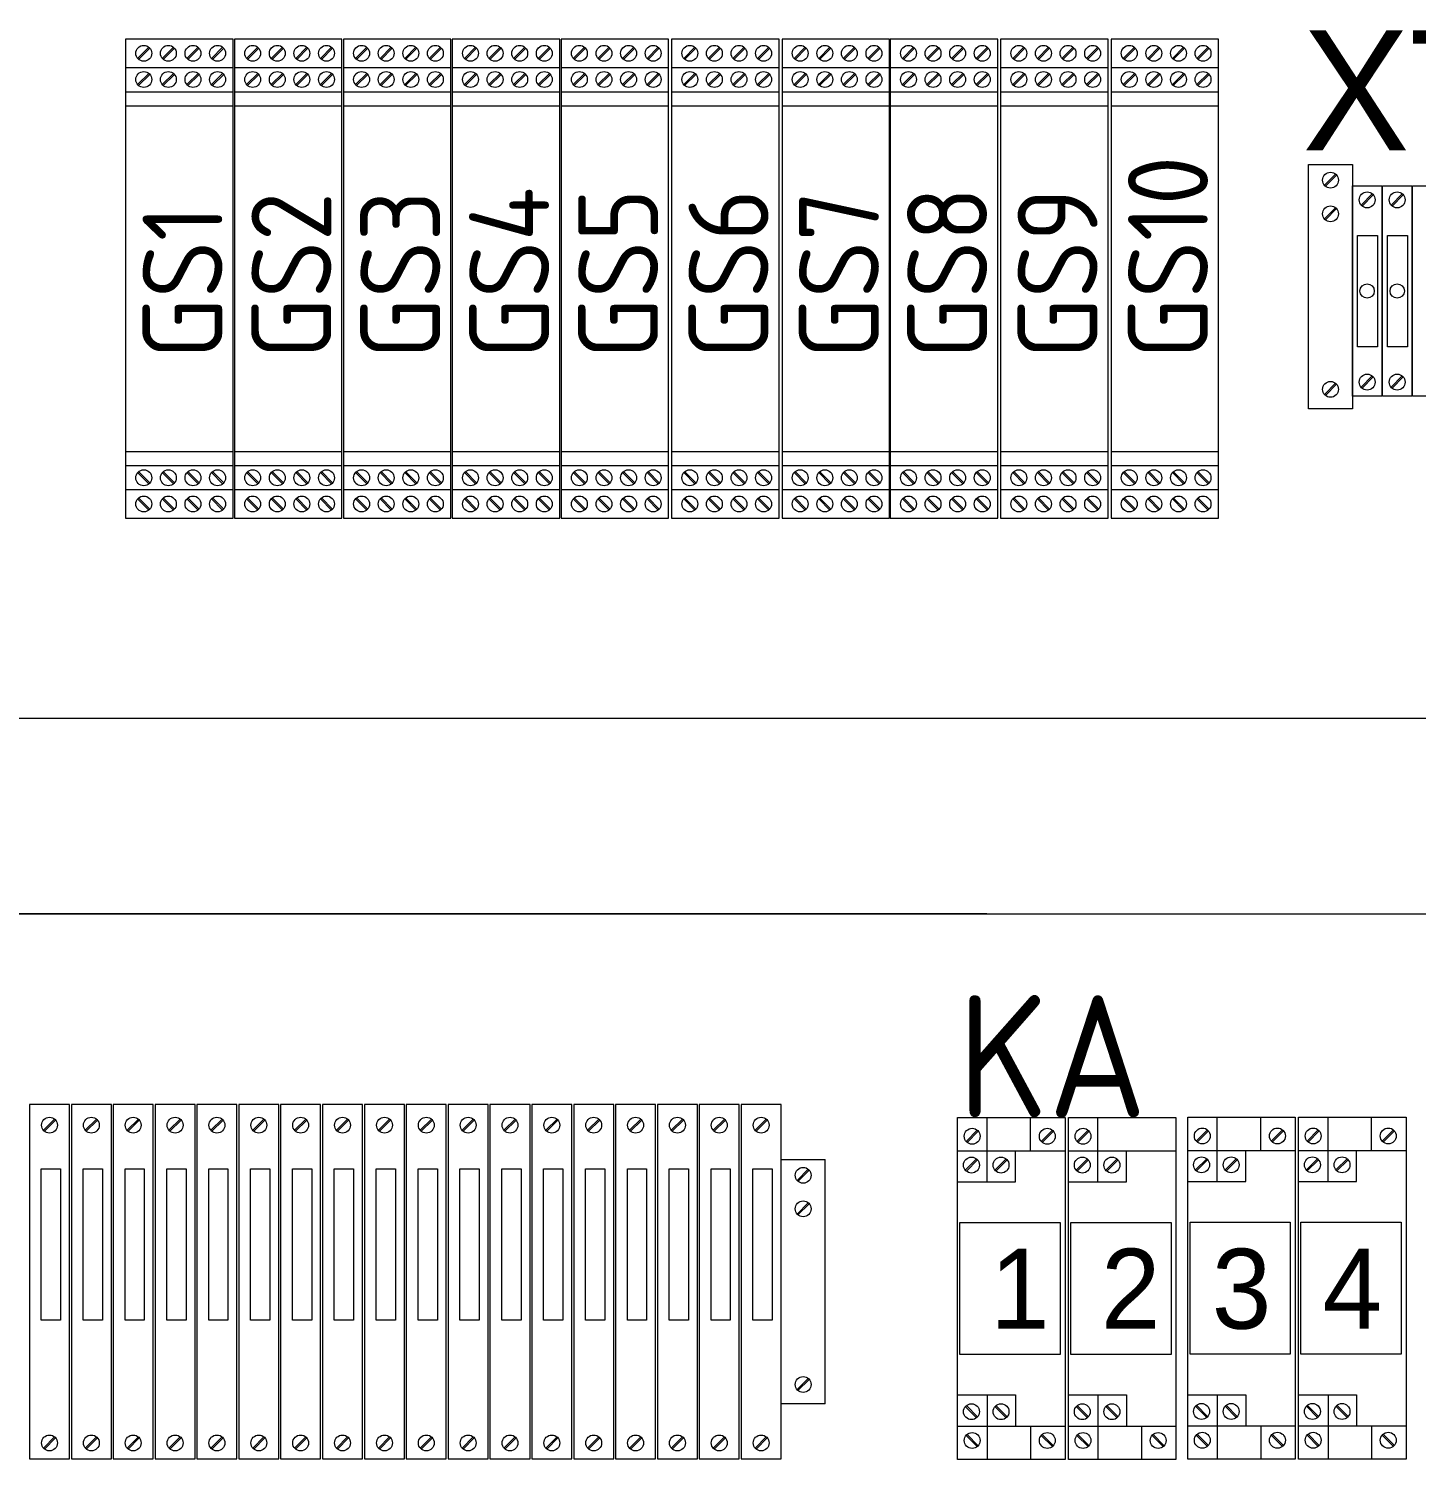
# Model space of a CAD drawing. Header units: millimetres. Extents: x 32626 to 72822, y 60047 to 123188.
# Drawn here: x 39731.9 to 40072.9, y 62302.4 to 62653.8 of the extents above; entities that cross this region are included whole.
import ezdxf

# ---------------------------------------------------------------- set-up
doc = ezdxf.new("R2010")
doc.units = ezdxf.units.MM
doc.header["$LTSCALE"] = 10
doc.layers.add('1轮廓实线层', color=7, linetype='Continuous', lineweight=18)
doc.layers.add('6文字层', color=3, linetype='Continuous', lineweight=18)
doc.styles.get("Standard").update_dxf_attribs({"font": 'isocp.shx', "width": 0.707, "bigfont": 'hztxt.shx'})
doc.styles.add('样式 1', font='SIMYOU.TTF', dxfattribs={"width": 0.75})

msp = doc.modelspace()

# ---------------------------------------------------------------- linework, layer by layer
at = {"layer": '1轮廓实线层', "lineweight": 13}
for p, q in [((39782.09, 62651.21), (39755.69, 62651.21)), ((39755.69, 62651.21), (39755.69, 62533.61)), ((39758.66, 62646.5), (39761.42, 62649.26)), ((39764.71, 62646.5), (39767.46, 62649.26)), ((39770.75, 62646.5), (39773.51, 62649.26)), ((39776.8, 62646.5), (39779.55, 62649.26)), ((39782.09, 62533.61), (39782.09, 62651.21)), ((39808.86, 62651.21), (39782.46, 62651.21)), ((39782.46, 62651.21), (39782.46, 62533.61)), ((39785.42, 62646.5), (39788.18, 62649.26)), ((39791.47, 62646.5), (39794.23, 62649.26)), ((39797.51, 62646.5), (39800.27, 62649.26)), ((39803.56, 62646.5), (39806.32, 62649.26)), ((39808.86, 62533.61), (39808.86, 62651.21)), ((39835.62, 62651.21), (39809.22, 62651.21)), ((39809.22, 62651.21), (39809.22, 62533.61)), ((39812.19, 62646.5), (39814.95, 62649.26)), ((39818.23, 62646.5), (39820.99, 62649.26)), ((39824.28, 62646.5), (39827.03, 62649.26)), ((39830.32, 62646.5), (39833.08, 62649.26)), ((39835.62, 62533.61), (39835.62, 62651.21)), ((39862.38, 62651.21), (39835.98, 62651.21)), ((39835.98, 62651.21), (39835.98, 62533.61)), ((39838.95, 62646.5), (39841.71, 62649.26)), ((39844.99, 62646.5), (39847.75, 62649.26)), ((39851.04, 62646.5), (39853.8, 62649.26)), ((39857.08, 62646.5), (39859.84, 62649.26)), ((39862.38, 62533.61), (39862.38, 62651.21)), ((39889.14, 62651.21), (39862.74, 62651.21)), ((39862.74, 62651.21), (39862.74, 62533.61)), ((39865.71, 62646.5), (39868.47, 62649.26)), ((39871.76, 62646.5), (39874.52, 62649.26)), ((39877.8, 62646.5), (39880.56, 62649.26)), ((39883.85, 62646.5), (39886.6, 62649.26)), ((39889.14, 62533.61), (39889.14, 62651.21)), ((39916.27, 62651.21), (39889.87, 62651.21)), ((39889.87, 62651.21), (39889.87, 62533.61)), ((39892.84, 62646.5), (39895.6, 62649.26)), ((39898.88, 62646.5), (39901.64, 62649.26)), ((39904.93, 62646.5), (39907.69, 62649.26)), ((39910.97, 62646.5), (39913.73, 62649.26)), ((39916.27, 62533.61), (39916.27, 62651.21)), ((39943.4, 62651.21), (39917, 62651.21)), ((39917, 62651.21), (39917, 62533.61)), ((39919.96, 62646.5), (39922.72, 62649.26)), ((39926.01, 62646.5), (39928.77, 62649.26)), ((39932.05, 62646.5), (39934.81, 62649.26)), ((39938.1, 62646.5), (39940.86, 62649.26)), ((39943.4, 62533.61), (39943.4, 62651.21)), ((39970.01, 62651.21), (39943.61, 62651.21)), ((39943.61, 62651.21), (39943.61, 62533.61)), ((39946.58, 62646.5), (39949.33, 62649.26)), ((39952.62, 62646.5), (39955.38, 62649.26)), ((39958.66, 62646.5), (39961.42, 62649.26)), ((39964.71, 62646.5), (39967.47, 62649.26)), ((39970.01, 62533.61), (39970.01, 62651.21)), ((39997.13, 62651.21), (39970.73, 62651.21)), ((39970.73, 62651.21), (39970.73, 62533.61)), ((39973.7, 62646.5), (39976.46, 62649.26)), ((39979.75, 62646.5), (39982.5, 62649.26)), ((39985.79, 62646.5), (39988.55, 62649.26)), ((39991.83, 62646.5), (39994.59, 62649.26)), ((39997.13, 62533.61), (39997.13, 62651.21)), ((40024.26, 62651.21), (39997.86, 62651.21)), ((39997.86, 62651.21), (39997.86, 62533.61)), ((40000.83, 62646.5), (40003.58, 62649.26)), ((40006.87, 62646.5), (40009.63, 62649.26)), ((40012.92, 62646.5), (40015.67, 62649.26)), ((40018.96, 62646.5), (40021.72, 62649.26)), ((40024.26, 62533.61), (40024.26, 62651.21)), ((39758.9, 62646.26), (39761.66, 62649.02)), ((39764.95, 62646.26), (39767.71, 62649.02)), ((39770.99, 62646.26), (39773.75, 62649.02)), ((39777.04, 62646.26), (39779.8, 62649.02)), ((39785.67, 62646.26), (39788.42, 62649.02)), ((39791.71, 62646.26), (39794.47, 62649.02)), ((39797.76, 62646.26), (39800.51, 62649.02)), ((39803.8, 62646.26), (39806.56, 62649.02)), ((39812.43, 62646.26), (39815.19, 62649.02)), ((39818.47, 62646.26), (39821.23, 62649.02)), ((39824.52, 62646.26), (39827.28, 62649.02)), ((39830.56, 62646.26), (39833.32, 62649.02)), ((39839.19, 62646.26), (39841.95, 62649.02)), ((39845.24, 62646.26), (39847.99, 62649.02)), ((39851.28, 62646.26), (39854.04, 62649.02)), ((39857.33, 62646.26), (39860.08, 62649.02)), ((39865.95, 62646.26), (39868.71, 62649.02)), ((39872, 62646.26), (39874.76, 62649.02)), ((39878.04, 62646.26), (39880.8, 62649.02)), ((39884.09, 62646.26), (39886.85, 62649.02)), ((39893.08, 62646.26), (39895.84, 62649.02)), ((39899.13, 62646.26), (39901.88, 62649.02)), ((39905.17, 62646.26), (39907.93, 62649.02)), ((39911.21, 62646.26), (39913.97, 62649.02)), ((39920.21, 62646.26), (39922.96, 62649.02)), ((39926.25, 62646.26), (39929.01, 62649.02)), ((39932.3, 62646.26), (39935.05, 62649.02)), ((39938.34, 62646.26), (39941.1, 62649.02)), ((39946.82, 62646.26), (39949.57, 62649.02)), ((39952.86, 62646.26), (39955.62, 62649.02)), ((39958.91, 62646.26), (39961.66, 62649.02)), ((39964.95, 62646.26), (39967.71, 62649.02)), ((39973.94, 62646.26), (39976.7, 62649.02)), ((39979.99, 62646.26), (39982.75, 62649.02)), ((39986.03, 62646.26), (39988.79, 62649.02)), ((39992.08, 62646.26), (39994.83, 62649.02)), ((40001.07, 62646.26), (40003.83, 62649.02)), ((40007.11, 62646.26), (40009.87, 62649.02)), ((40013.16, 62646.26), (40015.92, 62649.02)), ((40019.2, 62646.26), (40021.96, 62649.02)), ((39755.69, 62644.23), (39782.09, 62644.23)), ((39758.66, 62640.06), (39761.42, 62642.81)), ((39758.9, 62639.81), (39761.66, 62642.57)), ((39764.71, 62640.06), (39767.46, 62642.81)), ((39764.95, 62639.81), (39767.71, 62642.57)), ((39770.75, 62640.06), (39773.51, 62642.81)), ((39770.99, 62639.81), (39773.75, 62642.57)), ((39776.8, 62640.06), (39779.55, 62642.81)), ((39777.04, 62639.81), (39779.8, 62642.57)), ((39782.46, 62644.23), (39808.86, 62644.23)), ((39785.42, 62640.06), (39788.18, 62642.81)), ((39785.67, 62639.81), (39788.42, 62642.57)), ((39791.47, 62640.06), (39794.23, 62642.81)), ((39791.71, 62639.81), (39794.47, 62642.57)), ((39797.51, 62640.06), (39800.27, 62642.81)), ((39797.76, 62639.81), (39800.51, 62642.57)), ((39803.56, 62640.06), (39806.32, 62642.81)), ((39803.8, 62639.81), (39806.56, 62642.57)), ((39809.22, 62644.23), (39835.62, 62644.23)), ((39812.19, 62640.06), (39814.95, 62642.81)), ((39812.43, 62639.81), (39815.19, 62642.57)), ((39818.23, 62640.06), (39820.99, 62642.81)), ((39818.47, 62639.81), (39821.23, 62642.57)), ((39824.28, 62640.06), (39827.03, 62642.81)), ((39824.52, 62639.81), (39827.28, 62642.57)), ((39830.32, 62640.06), (39833.08, 62642.81)), ((39830.56, 62639.81), (39833.32, 62642.57)), ((39835.98, 62644.23), (39862.38, 62644.23)), ((39838.95, 62640.06), (39841.71, 62642.81)), ((39839.19, 62639.81), (39841.95, 62642.57)), ((39844.99, 62640.06), (39847.75, 62642.81)), ((39845.24, 62639.81), (39847.99, 62642.57)), ((39851.04, 62640.06), (39853.8, 62642.81)), ((39851.28, 62639.81), (39854.04, 62642.57)), ((39857.08, 62640.06), (39859.84, 62642.81)), ((39857.33, 62639.81), (39860.08, 62642.57)), ((39862.74, 62644.23), (39889.14, 62644.23)), ((39865.71, 62640.06), (39868.47, 62642.81)), ((39865.95, 62639.81), (39868.71, 62642.57)), ((39871.76, 62640.06), (39874.52, 62642.81)), ((39872, 62639.81), (39874.76, 62642.57)), ((39877.8, 62640.06), (39880.56, 62642.81)), ((39878.04, 62639.81), (39880.8, 62642.57)), ((39883.85, 62640.06), (39886.6, 62642.81)), ((39884.09, 62639.81), (39886.85, 62642.57)), ((39889.87, 62644.23), (39916.27, 62644.23)), ((39892.84, 62640.06), (39895.6, 62642.81)), ((39893.08, 62639.81), (39895.84, 62642.57)), ((39898.88, 62640.06), (39901.64, 62642.81)), ((39899.13, 62639.81), (39901.88, 62642.57)), ((39904.93, 62640.06), (39907.69, 62642.81)), ((39905.17, 62639.81), (39907.93, 62642.57)), ((39910.97, 62640.06), (39913.73, 62642.81)), ((39911.21, 62639.81), (39913.97, 62642.57)), ((39917, 62644.23), (39943.4, 62644.23)), ((39919.96, 62640.06), (39922.72, 62642.81)), ((39920.21, 62639.81), (39922.96, 62642.57)), ((39926.01, 62640.06), (39928.77, 62642.81)), ((39926.25, 62639.81), (39929.01, 62642.57)), ((39932.05, 62640.06), (39934.81, 62642.81)), ((39932.3, 62639.81), (39935.05, 62642.57)), ((39938.1, 62640.06), (39940.86, 62642.81)), ((39938.34, 62639.81), (39941.1, 62642.57)), ((39943.61, 62644.23), (39970.01, 62644.23)), ((39946.58, 62640.06), (39949.33, 62642.81)), ((39946.82, 62639.81), (39949.57, 62642.57)), ((39952.62, 62640.06), (39955.38, 62642.81)), ((39952.86, 62639.81), (39955.62, 62642.57)), ((39958.66, 62640.06), (39961.42, 62642.81)), ((39958.91, 62639.81), (39961.66, 62642.57)), ((39964.71, 62640.06), (39967.47, 62642.81)), ((39964.95, 62639.81), (39967.71, 62642.57)), ((39970.73, 62644.23), (39997.13, 62644.23)), ((39973.7, 62640.06), (39976.46, 62642.81)), ((39973.94, 62639.81), (39976.7, 62642.57)), ((39979.75, 62640.06), (39982.5, 62642.81)), ((39979.99, 62639.81), (39982.75, 62642.57)), ((39985.79, 62640.06), (39988.55, 62642.81)), ((39986.03, 62639.81), (39988.79, 62642.57)), ((39991.83, 62640.06), (39994.59, 62642.81)), ((39992.08, 62639.81), (39994.83, 62642.57)), ((39997.86, 62644.23), (40024.26, 62644.23)), ((40000.83, 62640.06), (40003.58, 62642.81)), ((40001.07, 62639.81), (40003.83, 62642.57)), ((40006.87, 62640.06), (40009.63, 62642.81)), ((40007.11, 62639.81), (40009.87, 62642.57)), ((40012.92, 62640.06), (40015.67, 62642.81)), ((40013.16, 62639.81), (40015.92, 62642.57)), ((40018.96, 62640.06), (40021.72, 62642.81)), ((40019.2, 62639.81), (40021.96, 62642.57)), ((39755.69, 62638.29), (39782.09, 62638.29)), ((39782.46, 62638.29), (39808.86, 62638.29)), ((39809.22, 62638.29), (39835.62, 62638.29)), ((39835.98, 62638.29), (39862.38, 62638.29)), ((39862.74, 62638.29), (39889.14, 62638.29)), ((39889.87, 62638.29), (39916.27, 62638.29)), ((39917, 62638.29), (39943.4, 62638.29)), ((39943.61, 62638.29), (39970.01, 62638.29)), ((39970.73, 62638.29), (39997.13, 62638.29)), ((39997.86, 62638.29), (40024.26, 62638.29)), ((39755.69, 62634.84), (39782.09, 62634.84)), ((39782.46, 62634.84), (39808.86, 62634.84)), ((39809.22, 62634.84), (39835.62, 62634.84)), ((39835.98, 62634.84), (39862.38, 62634.84)), ((39862.74, 62634.84), (39889.14, 62634.84)), ((39889.87, 62634.84), (39916.27, 62634.84)), ((39917, 62634.84), (39943.4, 62634.84)), ((39943.61, 62634.84), (39970.01, 62634.84)), ((39970.73, 62634.84), (39997.13, 62634.84)), ((39997.86, 62634.84), (40024.26, 62634.84)), ((40046.39, 62620.45), (40057.19, 62620.45)), ((40046.39, 62560.45), (40046.39, 62620.45)), ((40050.3, 62615.33), (40053.05, 62618.09)), ((40050.54, 62615.09), (40053.29, 62617.85)), ((40057.19, 62620.45), (40057.19, 62560.45)), ((40057.19, 62615.17), (40064.39, 62615.17)), ((40057.19, 62563.57), (40057.19, 62615.17)), ((40064.39, 62615.17), (40064.39, 62563.57)), ((40064.57, 62615.17), (40071.77, 62615.17)), ((40064.57, 62563.57), (40064.57, 62615.17)), ((40071.77, 62615.17), (40071.77, 62563.57)), ((40071.94, 62615.17), (40079.14, 62615.17)), ((40071.94, 62563.57), (40071.94, 62615.17)), ((40059.3, 62610.49), (40062.05, 62613.25)), ((40059.54, 62610.25), (40062.29, 62613.01)), ((40066.67, 62610.49), (40069.43, 62613.25)), ((40066.91, 62610.25), (40069.67, 62613.01)), ((40050.3, 62607.08), (40053.05, 62609.84)), ((40050.54, 62606.84), (40053.29, 62609.6)), ((40059.3, 62565.74), (40062.05, 62568.5)), ((40066.67, 62565.74), (40069.43, 62568.5)), ((40050.3, 62563.95), (40053.05, 62566.71)), ((40050.54, 62563.71), (40053.29, 62566.46)), ((40059.54, 62565.5), (40062.29, 62568.26)), ((40066.91, 62565.5), (40069.67, 62568.26)), ((40064.39, 62563.57), (40057.19, 62563.57)), ((40071.77, 62563.57), (40064.57, 62563.57)), ((40079.14, 62563.57), (40071.94, 62563.57)), ((40057.19, 62560.45), (40046.39, 62560.45)), ((39755.69, 62549.97), (39782.09, 62549.97)), ((39782.46, 62549.97), (39808.86, 62549.97)), ((39809.22, 62549.97), (39835.62, 62549.97)), ((39835.98, 62549.97), (39862.38, 62549.97)), ((39862.74, 62549.97), (39889.14, 62549.97)), ((39889.87, 62549.97), (39916.27, 62549.97)), ((39917, 62549.97), (39943.4, 62549.97)), ((39943.61, 62549.97), (39970.01, 62549.97)), ((39970.73, 62549.97), (39997.13, 62549.97)), ((39997.86, 62549.97), (40024.26, 62549.97)), ((39755.69, 62546.53), (39782.09, 62546.53)), ((39758.66, 62544.76), (39761.42, 62542)), ((39758.9, 62545), (39761.66, 62542.24)), ((39764.71, 62544.76), (39767.46, 62542)), ((39764.95, 62545), (39767.71, 62542.24)), ((39770.75, 62544.76), (39773.51, 62542)), ((39770.99, 62545), (39773.75, 62542.24)), ((39776.8, 62544.76), (39779.55, 62542)), ((39777.04, 62545), (39779.8, 62542.24)), ((39782.46, 62546.53), (39808.86, 62546.53)), ((39785.42, 62544.76), (39788.18, 62542)), ((39785.67, 62545), (39788.42, 62542.24)), ((39791.47, 62544.76), (39794.23, 62542)), ((39791.71, 62545), (39794.47, 62542.24)), ((39797.51, 62544.76), (39800.27, 62542)), ((39797.76, 62545), (39800.51, 62542.24)), ((39803.56, 62544.76), (39806.32, 62542)), ((39803.8, 62545), (39806.56, 62542.24)), ((39809.22, 62546.53), (39835.62, 62546.53)), ((39812.19, 62544.76), (39814.95, 62542)), ((39812.43, 62545), (39815.19, 62542.24)), ((39818.23, 62544.76), (39820.99, 62542)), ((39818.47, 62545), (39821.23, 62542.24)), ((39824.28, 62544.76), (39827.03, 62542)), ((39824.52, 62545), (39827.28, 62542.24)), ((39830.32, 62544.76), (39833.08, 62542)), ((39830.56, 62545), (39833.32, 62542.24)), ((39835.98, 62546.53), (39862.38, 62546.53)), ((39838.95, 62544.76), (39841.71, 62542)), ((39839.19, 62545), (39841.95, 62542.24)), ((39844.99, 62544.76), (39847.75, 62542)), ((39845.24, 62545), (39847.99, 62542.24)), ((39851.04, 62544.76), (39853.8, 62542)), ((39851.28, 62545), (39854.04, 62542.24)), ((39857.08, 62544.76), (39859.84, 62542)), ((39857.33, 62545), (39860.08, 62542.24)), ((39862.74, 62546.53), (39889.14, 62546.53)), ((39865.71, 62544.76), (39868.47, 62542)), ((39865.95, 62545), (39868.71, 62542.24)), ((39871.76, 62544.76), (39874.52, 62542)), ((39872, 62545), (39874.76, 62542.24)), ((39877.8, 62544.76), (39880.56, 62542)), ((39878.04, 62545), (39880.8, 62542.24)), ((39883.85, 62544.76), (39886.6, 62542)), ((39884.09, 62545), (39886.85, 62542.24)), ((39889.87, 62546.53), (39916.27, 62546.53)), ((39892.84, 62544.76), (39895.6, 62542)), ((39893.08, 62545), (39895.84, 62542.24)), ((39898.88, 62544.76), (39901.64, 62542)), ((39899.13, 62545), (39901.88, 62542.24)), ((39904.93, 62544.76), (39907.69, 62542)), ((39905.17, 62545), (39907.93, 62542.24)), ((39910.97, 62544.76), (39913.73, 62542)), ((39911.21, 62545), (39913.97, 62542.24)), ((39917, 62546.53), (39943.4, 62546.53)), ((39919.96, 62544.76), (39922.72, 62542)), ((39920.21, 62545), (39922.96, 62542.24)), ((39926.01, 62544.76), (39928.77, 62542)), ((39926.25, 62545), (39929.01, 62542.24)), ((39932.05, 62544.76), (39934.81, 62542)), ((39932.3, 62545), (39935.05, 62542.24)), ((39938.1, 62544.76), (39940.86, 62542)), ((39938.34, 62545), (39941.1, 62542.24)), ((39943.61, 62546.53), (39970.01, 62546.53)), ((39946.58, 62544.76), (39949.33, 62542)), ((39946.82, 62545), (39949.57, 62542.24)), ((39952.62, 62544.76), (39955.38, 62542)), ((39952.86, 62545), (39955.62, 62542.24)), ((39958.66, 62544.76), (39961.42, 62542)), ((39958.91, 62545), (39961.66, 62542.24)), ((39964.71, 62544.76), (39967.47, 62542)), ((39964.95, 62545), (39967.71, 62542.24)), ((39970.73, 62546.53), (39997.13, 62546.53)), ((39973.7, 62544.76), (39976.46, 62542)), ((39973.94, 62545), (39976.7, 62542.24)), ((39979.75, 62544.76), (39982.5, 62542)), ((39979.99, 62545), (39982.75, 62542.24)), ((39985.79, 62544.76), (39988.55, 62542)), ((39986.03, 62545), (39988.79, 62542.24)), ((39991.83, 62544.76), (39994.59, 62542)), ((39992.08, 62545), (39994.83, 62542.24)), ((39997.86, 62546.53), (40024.26, 62546.53)), ((40000.83, 62544.76), (40003.58, 62542)), ((40001.07, 62545), (40003.83, 62542.24)), ((40006.87, 62544.76), (40009.63, 62542)), ((40007.11, 62545), (40009.87, 62542.24)), ((40012.92, 62544.76), (40015.67, 62542)), ((40013.16, 62545), (40015.92, 62542.24)), ((40018.96, 62544.76), (40021.72, 62542)), ((40019.2, 62545), (40021.96, 62542.24)), ((39755.69, 62540.59), (39782.09, 62540.59)), ((39782.46, 62540.59), (39808.86, 62540.59)), ((39809.22, 62540.59), (39835.62, 62540.59)), ((39835.98, 62540.59), (39862.38, 62540.59)), ((39862.74, 62540.59), (39889.14, 62540.59)), ((39889.87, 62540.59), (39916.27, 62540.59)), ((39917, 62540.59), (39943.4, 62540.59)), ((39943.61, 62540.59), (39970.01, 62540.59)), ((39970.73, 62540.59), (39997.13, 62540.59)), ((39997.86, 62540.59), (40024.26, 62540.59)), ((39758.66, 62538.32), (39761.42, 62535.56)), ((39758.9, 62538.56), (39761.66, 62535.8)), ((39764.71, 62538.32), (39767.46, 62535.56)), ((39764.95, 62538.56), (39767.71, 62535.8)), ((39770.75, 62538.32), (39773.51, 62535.56)), ((39770.99, 62538.56), (39773.75, 62535.8)), ((39776.8, 62538.32), (39779.55, 62535.56)), ((39777.04, 62538.56), (39779.8, 62535.8)), ((39785.42, 62538.32), (39788.18, 62535.56)), ((39785.67, 62538.56), (39788.42, 62535.8)), ((39791.47, 62538.32), (39794.23, 62535.56)), ((39791.71, 62538.56), (39794.47, 62535.8)), ((39797.51, 62538.32), (39800.27, 62535.56)), ((39797.76, 62538.56), (39800.51, 62535.8)), ((39803.56, 62538.32), (39806.32, 62535.56)), ((39803.8, 62538.56), (39806.56, 62535.8)), ((39812.19, 62538.32), (39814.95, 62535.56)), ((39812.43, 62538.56), (39815.19, 62535.8)), ((39818.23, 62538.32), (39820.99, 62535.56)), ((39818.47, 62538.56), (39821.23, 62535.8)), ((39824.28, 62538.32), (39827.03, 62535.56)), ((39824.52, 62538.56), (39827.28, 62535.8)), ((39830.32, 62538.32), (39833.08, 62535.56)), ((39830.56, 62538.56), (39833.32, 62535.8)), ((39838.95, 62538.32), (39841.71, 62535.56)), ((39839.19, 62538.56), (39841.95, 62535.8)), ((39844.99, 62538.32), (39847.75, 62535.56)), ((39845.24, 62538.56), (39847.99, 62535.8)), ((39851.04, 62538.32), (39853.8, 62535.56)), ((39851.28, 62538.56), (39854.04, 62535.8)), ((39857.08, 62538.32), (39859.84, 62535.56)), ((39857.33, 62538.56), (39860.08, 62535.8)), ((39865.71, 62538.32), (39868.47, 62535.56)), ((39865.95, 62538.56), (39868.71, 62535.8)), ((39871.76, 62538.32), (39874.52, 62535.56)), ((39872, 62538.56), (39874.76, 62535.8)), ((39877.8, 62538.32), (39880.56, 62535.56)), ((39878.04, 62538.56), (39880.8, 62535.8)), ((39883.85, 62538.32), (39886.6, 62535.56)), ((39884.09, 62538.56), (39886.85, 62535.8)), ((39892.84, 62538.32), (39895.6, 62535.56)), ((39893.08, 62538.56), (39895.84, 62535.8)), ((39898.88, 62538.32), (39901.64, 62535.56)), ((39899.13, 62538.56), (39901.88, 62535.8)), ((39904.93, 62538.32), (39907.69, 62535.56)), ((39905.17, 62538.56), (39907.93, 62535.8)), ((39910.97, 62538.32), (39913.73, 62535.56)), ((39911.21, 62538.56), (39913.97, 62535.8)), ((39919.96, 62538.32), (39922.72, 62535.56)), ((39920.21, 62538.56), (39922.96, 62535.8)), ((39926.01, 62538.32), (39928.77, 62535.56)), ((39926.25, 62538.56), (39929.01, 62535.8)), ((39932.05, 62538.32), (39934.81, 62535.56)), ((39932.3, 62538.56), (39935.05, 62535.8)), ((39938.1, 62538.32), (39940.86, 62535.56)), ((39938.34, 62538.56), (39941.1, 62535.8)), ((39946.58, 62538.32), (39949.33, 62535.56)), ((39946.82, 62538.56), (39949.57, 62535.8)), ((39952.62, 62538.32), (39955.38, 62535.56)), ((39952.86, 62538.56), (39955.62, 62535.8)), ((39958.66, 62538.32), (39961.42, 62535.56)), ((39958.91, 62538.56), (39961.66, 62535.8)), ((39964.71, 62538.32), (39967.47, 62535.56)), ((39964.95, 62538.56), (39967.71, 62535.8)), ((39973.7, 62538.32), (39976.46, 62535.56)), ((39973.94, 62538.56), (39976.7, 62535.8)), ((39979.75, 62538.32), (39982.5, 62535.56)), ((39979.99, 62538.56), (39982.75, 62535.8)), ((39985.79, 62538.32), (39988.55, 62535.56)), ((39986.03, 62538.56), (39988.79, 62535.8)), ((39991.83, 62538.32), (39994.59, 62535.56)), ((39992.08, 62538.56), (39994.83, 62535.8)), ((40000.83, 62538.32), (40003.58, 62535.56)), ((40001.07, 62538.56), (40003.83, 62535.8)), ((40006.87, 62538.32), (40009.63, 62535.56)), ((40007.11, 62538.56), (40009.87, 62535.8)), ((40012.92, 62538.32), (40015.67, 62535.56)), ((40013.16, 62538.56), (40015.92, 62535.8)), ((40018.96, 62538.32), (40021.72, 62535.56)), ((40019.2, 62538.56), (40021.96, 62535.8)), ((39755.69, 62533.61), (39782.09, 62533.61)), ((39782.46, 62533.61), (39808.86, 62533.61)), ((39809.22, 62533.61), (39835.62, 62533.61)), ((39835.98, 62533.61), (39862.38, 62533.61)), ((39862.74, 62533.61), (39889.14, 62533.61)), ((39889.87, 62533.61), (39916.27, 62533.61)), ((39917, 62533.61), (39943.4, 62533.61)), ((39943.61, 62533.61), (39970.01, 62533.61)), ((39970.73, 62533.61), (39997.13, 62533.61)), ((39997.86, 62533.61), (40024.26, 62533.61)), ((39741.92, 62389.53), (39732.08, 62389.53)), ((39732.08, 62389.53), (39732.08, 62302.53)), ((39741.92, 62302.53), (39741.92, 62389.53)), ((39752.21, 62389.53), (39742.37, 62389.53)), ((39742.37, 62389.53), (39742.37, 62302.53)), ((39752.21, 62302.53), (39752.21, 62389.53)), ((39762.49, 62389.53), (39752.65, 62389.53)), ((39752.65, 62389.53), (39752.65, 62302.53)), ((39762.49, 62302.53), (39762.49, 62389.53)), ((39772.78, 62389.53), (39762.94, 62389.53)), ((39762.94, 62389.53), (39762.94, 62302.53)), ((39772.78, 62302.53), (39772.78, 62389.53)), ((39783.06, 62389.53), (39773.22, 62389.53)), ((39773.22, 62389.53), (39773.22, 62302.53)), ((39783.06, 62302.53), (39783.06, 62389.53)), ((39793.35, 62389.53), (39783.51, 62389.53)), ((39783.51, 62389.53), (39783.51, 62302.53)), ((39793.35, 62302.53), (39793.35, 62389.53)), ((39803.63, 62389.53), (39793.79, 62389.53)), ((39793.79, 62389.53), (39793.79, 62302.53)), ((39803.63, 62302.53), (39803.63, 62389.53)), ((39813.92, 62389.53), (39804.08, 62389.53)), ((39804.08, 62389.53), (39804.08, 62302.53)), ((39813.92, 62302.53), (39813.92, 62389.53)), ((39824.23, 62389.53), (39814.39, 62389.53)), ((39814.39, 62389.53), (39814.39, 62302.53)), ((39824.23, 62302.53), (39824.23, 62389.53)), ((39834.51, 62389.53), (39824.67, 62389.53)), ((39824.67, 62389.53), (39824.67, 62302.53)), ((39834.51, 62302.53), (39834.51, 62389.53)), ((39844.8, 62389.53), (39834.96, 62389.53)), ((39834.96, 62389.53), (39834.96, 62302.53)), ((39844.8, 62302.53), (39844.8, 62389.53)), ((39855.08, 62389.53), (39845.24, 62389.53)), ((39845.24, 62389.53), (39845.24, 62302.53)), ((39855.08, 62302.53), (39855.08, 62389.53)), ((39865.37, 62389.53), (39855.53, 62389.53)), ((39855.53, 62389.53), (39855.53, 62302.53)), ((39865.37, 62302.53), (39865.37, 62389.53)), ((39875.65, 62389.53), (39865.81, 62389.53)), ((39865.81, 62389.53), (39865.81, 62302.53)), ((39875.65, 62302.53), (39875.65, 62389.53)), ((39885.94, 62389.53), (39876.1, 62389.53)), ((39876.1, 62389.53), (39876.1, 62302.53)), ((39885.94, 62302.53), (39885.94, 62389.53)), ((39896.22, 62389.53), (39886.38, 62389.53)), ((39886.38, 62389.53), (39886.38, 62302.53)), ((39896.22, 62302.53), (39896.22, 62389.53)), ((39906.5, 62389.53), (39896.66, 62389.53)), ((39896.66, 62389.53), (39896.66, 62302.53)), ((39906.5, 62302.53), (39906.5, 62389.53)), ((39916.79, 62389.53), (39906.95, 62389.53)), ((39906.95, 62389.53), (39906.95, 62302.53)), ((39916.79, 62302.53), (39916.79, 62389.53)), ((39735.5, 62383.22), (39738.26, 62385.98)), ((39735.75, 62382.98), (39738.5, 62385.73)), ((39745.79, 62383.22), (39748.55, 62385.98)), ((39746.03, 62382.98), (39748.79, 62385.73)), ((39756.07, 62383.22), (39758.83, 62385.98)), ((39756.32, 62382.98), (39759.07, 62385.73)), ((39766.36, 62383.22), (39769.12, 62385.98)), ((39766.6, 62382.98), (39769.36, 62385.73)), ((39776.64, 62383.22), (39779.4, 62385.98)), ((39776.88, 62382.98), (39779.64, 62385.73)), ((39786.93, 62383.22), (39789.69, 62385.98)), ((39787.17, 62382.98), (39789.93, 62385.73)), ((39797.21, 62383.22), (39799.97, 62385.98)), ((39797.45, 62382.98), (39800.21, 62385.73)), ((39807.5, 62383.22), (39810.25, 62385.98)), ((39807.74, 62382.98), (39810.5, 62385.73)), ((39817.81, 62383.22), (39820.57, 62385.98)), ((39818.05, 62382.98), (39820.81, 62385.73)), ((39828.09, 62383.22), (39830.85, 62385.98)), ((39828.34, 62382.98), (39831.09, 62385.73)), ((39838.38, 62383.22), (39841.14, 62385.98)), ((39838.62, 62382.98), (39841.38, 62385.73)), ((39848.66, 62383.22), (39851.42, 62385.98)), ((39848.9, 62382.98), (39851.66, 62385.73)), ((39858.95, 62383.22), (39861.71, 62385.98)), ((39859.19, 62382.98), (39861.95, 62385.73)), ((39869.23, 62383.22), (39871.99, 62385.98)), ((39869.47, 62382.98), (39872.23, 62385.73)), ((39879.52, 62383.22), (39882.27, 62385.98)), ((39879.76, 62382.98), (39882.52, 62385.73)), ((39889.8, 62383.22), (39892.56, 62385.98)), ((39890.04, 62382.98), (39892.8, 62385.73)), ((39900.09, 62383.22), (39902.84, 62385.98)), ((39900.33, 62382.98), (39903.09, 62385.73)), ((39910.37, 62383.22), (39913.13, 62385.98)), ((39910.61, 62382.98), (39913.37, 62385.73)), ((39960.15, 62386.39), (39986.55, 62386.39)), ((39960.15, 62302.39), (39960.15, 62386.39)), ((39967.39, 62379.57), (39967.39, 62386.39)), ((39978.09, 62378.19), (39978.09, 62386.39)), ((39986.55, 62386.39), (39986.55, 62302.39)), ((39987.39, 62386.39), (40013.79, 62386.39)), ((39987.39, 62302.39), (39987.39, 62386.39)), ((39994.63, 62379.57), (39994.63, 62386.39)), ((40013.79, 62386.39), (40013.79, 62302.39)), ((40016.7, 62386.46), (40043.1, 62386.46)), ((40016.7, 62302.46), (40016.7, 62386.46)), ((40023.94, 62379.63), (40023.94, 62386.46)), ((40034.64, 62378.26), (40034.64, 62386.46)), ((40043.1, 62386.46), (40043.1, 62302.46)), ((40043.94, 62386.46), (40070.34, 62386.46)), ((40043.94, 62302.46), (40043.94, 62386.46)), ((40051.18, 62379.63), (40051.18, 62386.46)), ((40061.88, 62378.26), (40061.88, 62386.46)), ((40070.34, 62386.46), (40070.34, 62302.46)), ((39962.23, 62380.5), (39964.99, 62383.26)), ((39962.47, 62380.26), (39965.23, 62383.02)), ((39980.69, 62380.5), (39983.44, 62383.26)), ((39980.93, 62380.26), (39983.69, 62383.02)), ((39989.47, 62380.5), (39992.23, 62383.26)), ((39989.71, 62380.26), (39992.47, 62383.02)), ((40018.78, 62380.57), (40021.54, 62383.33)), ((40019.02, 62380.33), (40021.78, 62383.09)), ((40037.24, 62380.57), (40040, 62383.33)), ((40037.48, 62380.33), (40040.24, 62383.09)), ((40046.02, 62380.57), (40048.78, 62383.33)), ((40046.26, 62380.33), (40049.02, 62383.09)), ((40064.48, 62380.57), (40067.24, 62383.33)), ((40064.72, 62380.33), (40067.48, 62383.09)), ((39967.39, 62370.57), (39967.39, 62379.57)), ((39994.63, 62370.57), (39994.63, 62379.57)), ((40023.94, 62370.64), (40023.94, 62379.63)), ((40051.18, 62370.64), (40051.18, 62379.63)), ((39916.79, 62376.03), (39927.59, 62376.03)), ((39916.79, 62316.03), (39916.79, 62376.03)), ((39927.59, 62316.03), (39927.59, 62376.03)), ((39960.15, 62378.19), (39986.55, 62378.19)), ((39962.05, 62373.42), (39964.81, 62376.18)), ((39962.3, 62373.18), (39965.05, 62375.94)), ((39969.33, 62373.42), (39972.08, 62376.18)), ((39969.57, 62373.18), (39972.33, 62375.94)), ((39974.4, 62370.57), (39974.4, 62378.19)), ((39987.39, 62378.19), (40013.79, 62378.19)), ((39989.29, 62373.42), (39992.05, 62376.18)), ((39989.54, 62373.18), (39992.29, 62375.94)), ((39996.57, 62373.42), (39999.33, 62376.18)), ((39996.81, 62373.18), (39999.57, 62375.94)), ((40001.64, 62370.57), (40001.64, 62378.19)), ((40016.7, 62378.26), (40043.1, 62378.26)), ((40018.6, 62373.49), (40021.36, 62376.25)), ((40018.85, 62373.25), (40021.6, 62376)), ((40025.88, 62373.49), (40028.64, 62376.25)), ((40026.12, 62373.25), (40028.88, 62376)), ((40030.95, 62370.64), (40030.95, 62378.26)), ((40043.94, 62378.26), (40070.34, 62378.26)), ((40045.85, 62373.49), (40048.6, 62376.25)), ((40046.09, 62373.25), (40048.85, 62376)), ((40053.12, 62373.49), (40055.88, 62376.25)), ((40053.36, 62373.25), (40056.12, 62376)), ((40058.19, 62370.64), (40058.19, 62378.26)), ((39920.69, 62370.91), (39923.45, 62373.67)), ((39920.93, 62370.67), (39923.69, 62373.43)), ((39960.15, 62370.57), (39974.4, 62370.57)), ((39987.39, 62370.57), (40001.64, 62370.57)), ((40016.7, 62370.64), (40030.95, 62370.64)), ((40043.94, 62370.64), (40058.19, 62370.64)), ((39920.69, 62362.66), (39923.45, 62365.42)), ((39920.93, 62362.42), (39923.69, 62365.18)), ((39920.69, 62319.53), (39923.45, 62322.29)), ((39920.93, 62319.29), (39923.69, 62322.04)), ((39927.59, 62316.03), (39916.79, 62316.03)), ((39960.15, 62318.21), (39974.4, 62318.21)), ((39962.05, 62315.36), (39964.81, 62312.6)), ((39962.3, 62315.6), (39965.05, 62312.85)), ((39967.39, 62318.21), (39967.39, 62309.22)), ((39969.33, 62315.36), (39972.08, 62312.6)), ((39969.57, 62315.6), (39972.33, 62312.85)), ((39974.4, 62318.21), (39974.4, 62310.59)), ((39987.39, 62318.21), (40001.64, 62318.21)), ((39989.29, 62315.36), (39992.05, 62312.6)), ((39989.54, 62315.6), (39992.29, 62312.85)), ((39994.63, 62318.21), (39994.63, 62309.22)), ((39996.57, 62315.36), (39999.33, 62312.6)), ((39996.81, 62315.6), (39999.57, 62312.85)), ((40001.64, 62318.21), (40001.64, 62310.59)), ((40016.7, 62318.28), (40030.95, 62318.28)), ((40018.6, 62315.43), (40021.36, 62312.67)), ((40018.85, 62315.67), (40021.6, 62312.91)), ((40023.94, 62318.28), (40023.94, 62309.28)), ((40025.88, 62315.43), (40028.64, 62312.67)), ((40026.12, 62315.67), (40028.88, 62312.91)), ((40030.95, 62318.28), (40030.95, 62310.66)), ((40043.94, 62318.28), (40058.19, 62318.28)), ((40045.85, 62315.43), (40048.6, 62312.67)), ((40046.09, 62315.67), (40048.85, 62312.91)), ((40051.18, 62318.28), (40051.18, 62309.28)), ((40053.12, 62315.43), (40055.88, 62312.67)), ((40053.36, 62315.67), (40056.12, 62312.91)), ((40058.19, 62318.28), (40058.19, 62310.66)), ((39960.15, 62310.59), (39986.55, 62310.59)), ((39962.47, 62308.52), (39965.23, 62305.76)), ((39967.39, 62309.22), (39967.39, 62302.39)), ((39978.09, 62310.59), (39978.09, 62302.39)), ((39980.93, 62308.52), (39983.69, 62305.76)), ((39987.39, 62310.59), (40013.79, 62310.59)), ((39989.71, 62308.52), (39992.47, 62305.76)), ((39994.63, 62309.22), (39994.63, 62302.39)), ((40005.33, 62310.59), (40005.33, 62302.39)), ((40008.17, 62308.52), (40010.93, 62305.76)), ((40016.7, 62310.66), (40043.1, 62310.66)), ((40018.78, 62308.35), (40021.54, 62305.59)), ((40019.02, 62308.59), (40021.78, 62305.83)), ((40023.94, 62309.28), (40023.94, 62302.46)), ((40034.64, 62310.66), (40034.64, 62302.46)), ((40037.24, 62308.35), (40040, 62305.59)), ((40037.48, 62308.59), (40040.24, 62305.83)), ((40043.94, 62310.66), (40070.34, 62310.66)), ((40046.02, 62308.35), (40048.78, 62305.59)), ((40046.26, 62308.59), (40049.02, 62305.83)), ((40051.18, 62309.28), (40051.18, 62302.46)), ((40061.88, 62310.66), (40061.88, 62302.46)), ((40064.48, 62308.35), (40067.24, 62305.59)), ((40064.72, 62308.59), (40067.48, 62305.83)), ((39735.5, 62305.17), (39738.26, 62307.93)), ((39735.75, 62304.93), (39738.5, 62307.68)), ((39745.79, 62305.17), (39748.55, 62307.93)), ((39746.03, 62304.93), (39748.79, 62307.68)), ((39756.07, 62305.17), (39758.83, 62307.93)), ((39756.32, 62304.93), (39759.07, 62307.68)), ((39766.36, 62305.17), (39769.12, 62307.93)), ((39766.6, 62304.93), (39769.36, 62307.68)), ((39776.64, 62305.17), (39779.4, 62307.93)), ((39776.88, 62304.93), (39779.64, 62307.68)), ((39786.93, 62305.17), (39789.69, 62307.93)), ((39787.17, 62304.93), (39789.93, 62307.68)), ((39797.21, 62305.17), (39799.97, 62307.93)), ((39797.45, 62304.93), (39800.21, 62307.68)), ((39807.5, 62305.17), (39810.25, 62307.93)), ((39807.74, 62304.93), (39810.5, 62307.68)), ((39817.81, 62305.17), (39820.57, 62307.93)), ((39818.05, 62304.93), (39820.81, 62307.68)), ((39828.09, 62305.17), (39830.85, 62307.93)), ((39828.34, 62304.93), (39831.09, 62307.68)), ((39838.38, 62305.17), (39841.14, 62307.93)), ((39838.62, 62304.93), (39841.38, 62307.68)), ((39848.66, 62305.17), (39851.42, 62307.93)), ((39848.9, 62304.93), (39851.66, 62307.68)), ((39858.95, 62305.17), (39861.71, 62307.93)), ((39859.19, 62304.93), (39861.95, 62307.68)), ((39869.23, 62305.17), (39871.99, 62307.93)), ((39869.47, 62304.93), (39872.23, 62307.68)), ((39879.52, 62305.17), (39882.27, 62307.93)), ((39879.76, 62304.93), (39882.52, 62307.68)), ((39889.8, 62305.17), (39892.56, 62307.93)), ((39890.04, 62304.93), (39892.8, 62307.68)), ((39900.09, 62305.17), (39902.84, 62307.93)), ((39900.33, 62304.93), (39903.09, 62307.68)), ((39910.37, 62305.17), (39913.13, 62307.93)), ((39910.61, 62304.93), (39913.37, 62307.68)), ((39962.23, 62308.28), (39964.99, 62305.52)), ((39980.69, 62308.28), (39983.44, 62305.52)), ((39989.47, 62308.28), (39992.23, 62305.52)), ((40007.93, 62308.28), (40010.69, 62305.52)), ((39732.08, 62302.53), (39741.92, 62302.53)), ((39742.37, 62302.53), (39752.21, 62302.53)), ((39752.65, 62302.53), (39762.49, 62302.53)), ((39762.94, 62302.53), (39772.78, 62302.53)), ((39773.22, 62302.53), (39783.06, 62302.53)), ((39783.51, 62302.53), (39793.35, 62302.53)), ((39793.79, 62302.53), (39803.63, 62302.53)), ((39804.08, 62302.53), (39813.92, 62302.53)), ((39814.39, 62302.53), (39824.23, 62302.53)), ((39824.67, 62302.53), (39834.51, 62302.53)), ((39834.96, 62302.53), (39844.8, 62302.53)), ((39845.24, 62302.53), (39855.08, 62302.53)), ((39855.53, 62302.53), (39865.37, 62302.53)), ((39865.81, 62302.53), (39875.65, 62302.53)), ((39876.1, 62302.53), (39885.94, 62302.53)), ((39886.38, 62302.53), (39896.22, 62302.53)), ((39896.66, 62302.53), (39906.5, 62302.53)), ((39906.95, 62302.53), (39916.79, 62302.53)), ((39986.55, 62302.39), (39960.15, 62302.39)), ((40013.79, 62302.39), (39987.39, 62302.39)), ((40043.1, 62302.46), (40016.7, 62302.46)), ((40070.34, 62302.46), (40043.94, 62302.46))]:
    msp.add_line(p, q, dxfattribs=at)
at = {"layer": '1轮廓实线层'}
for p, q in [((39967.31, 62484.41), (39075.19, 62484.41)), ((40448.49, 62484.41), (39075.21, 62484.41)), ((39967.31, 62436.41), (39075.19, 62436.41)), ((39075.19, 62436.41), (40448.51, 62436.41))]:
    msp.add_line(p, q, dxfattribs=at)
at = {"layer": '1轮廓实线层', "lineweight": 13}
for points in [[(40058.44, 62602.97), (40063.33, 62602.97), (40063.33, 62575.66), (40058.44, 62575.66)], [(40065.81, 62602.97), (40070.7, 62602.97), (40070.7, 62575.66), (40065.81, 62575.66)], [(39734.99, 62373.75), (39739.72, 62373.75), (39739.72, 62336.62), (39734.99, 62336.62)], [(39745.27, 62373.75), (39750, 62373.75), (39750, 62336.62), (39745.27, 62336.62)], [(39755.56, 62373.75), (39760.29, 62373.75), (39760.29, 62336.62), (39755.56, 62336.62)], [(39765.84, 62373.75), (39770.57, 62373.75), (39770.57, 62336.62), (39765.84, 62336.62)], [(39776.12, 62373.75), (39780.86, 62373.75), (39780.86, 62336.62), (39776.12, 62336.62)], [(39786.41, 62373.75), (39791.14, 62373.75), (39791.14, 62336.62), (39786.41, 62336.62)], [(39796.69, 62373.75), (39801.43, 62373.75), (39801.43, 62336.62), (39796.69, 62336.62)], [(39806.98, 62373.75), (39811.71, 62373.75), (39811.71, 62336.62), (39806.98, 62336.62)], [(39817.29, 62373.75), (39822.02, 62373.75), (39822.02, 62336.62), (39817.29, 62336.62)], [(39827.58, 62373.75), (39832.31, 62373.75), (39832.31, 62336.62), (39827.58, 62336.62)], [(39837.86, 62373.75), (39842.59, 62373.75), (39842.59, 62336.62), (39837.86, 62336.62)], [(39848.14, 62373.75), (39852.88, 62373.75), (39852.88, 62336.62), (39848.14, 62336.62)], [(39858.43, 62373.75), (39863.16, 62373.75), (39863.16, 62336.62), (39858.43, 62336.62)], [(39868.71, 62373.75), (39873.45, 62373.75), (39873.45, 62336.62), (39868.71, 62336.62)], [(39879, 62373.75), (39883.73, 62373.75), (39883.73, 62336.62), (39879, 62336.62)], [(39889.28, 62373.75), (39894.02, 62373.75), (39894.02, 62336.62), (39889.28, 62336.62)], [(39899.57, 62373.75), (39904.3, 62373.75), (39904.3, 62336.62), (39899.57, 62336.62)], [(39909.85, 62373.75), (39914.59, 62373.75), (39914.59, 62336.62), (39909.85, 62336.62)], [(39960.73, 62360.61), (39985.35, 62360.61), (39985.35, 62328.18), (39960.73, 62328.18)], [(39987.97, 62360.61), (40012.59, 62360.61), (40012.59, 62328.18), (39987.97, 62328.18)], [(40017.29, 62360.67), (40041.9, 62360.67), (40041.9, 62328.24), (40017.29, 62328.24)], [(40044.53, 62360.67), (40069.14, 62360.67), (40069.14, 62328.24), (40044.53, 62328.24)]]:
    msp.add_lwpolyline(points, close=True, dxfattribs=at)
for centre, radius in [((39760.16, 62647.76), 1.95), ((39766.21, 62647.76), 1.95), ((39772.25, 62647.76), 1.95), ((39778.3, 62647.76), 1.95), ((39786.92, 62647.76), 1.95), ((39792.97, 62647.76), 1.95), ((39799.01, 62647.76), 1.95), ((39805.06, 62647.76), 1.95), ((39813.69, 62647.76), 1.95), ((39819.73, 62647.76), 1.95), ((39825.78, 62647.76), 1.95), ((39831.82, 62647.76), 1.95), ((39840.45, 62647.76), 1.95), ((39846.49, 62647.76), 1.95), ((39852.54, 62647.76), 1.95), ((39858.58, 62647.76), 1.95), ((39867.21, 62647.76), 1.95), ((39873.26, 62647.76), 1.95), ((39879.3, 62647.76), 1.95), ((39885.35, 62647.76), 1.95), ((39894.34, 62647.76), 1.95), ((39900.38, 62647.76), 1.95), ((39906.43, 62647.76), 1.95), ((39912.47, 62647.76), 1.95), ((39921.46, 62647.76), 1.95), ((39927.51, 62647.76), 1.95), ((39933.55, 62647.76), 1.95), ((39939.6, 62647.76), 1.95), ((39948.07, 62647.76), 1.95), ((39954.12, 62647.76), 1.95), ((39960.16, 62647.76), 1.95), ((39966.21, 62647.76), 1.95), ((39975.2, 62647.76), 1.95), ((39981.24, 62647.76), 1.95), ((39987.29, 62647.76), 1.95), ((39993.33, 62647.76), 1.95), ((40002.33, 62647.76), 1.95), ((40008.37, 62647.76), 1.95), ((40014.42, 62647.76), 1.95), ((40020.46, 62647.76), 1.95), ((39760.16, 62641.32), 1.95), ((39766.21, 62641.32), 1.95), ((39772.25, 62641.32), 1.95), ((39778.3, 62641.32), 1.95), ((39786.92, 62641.32), 1.95), ((39792.97, 62641.32), 1.95), ((39799.01, 62641.32), 1.95), ((39805.06, 62641.32), 1.95), ((39813.69, 62641.32), 1.95), ((39819.73, 62641.32), 1.95), ((39825.78, 62641.32), 1.95), ((39831.82, 62641.32), 1.95), ((39840.45, 62641.32), 1.95), ((39846.49, 62641.32), 1.95), ((39852.54, 62641.32), 1.95), ((39858.58, 62641.32), 1.95), ((39867.21, 62641.32), 1.95), ((39873.26, 62641.32), 1.95), ((39879.3, 62641.32), 1.95), ((39885.35, 62641.32), 1.95), ((39894.34, 62641.32), 1.95), ((39900.38, 62641.32), 1.95), ((39906.43, 62641.32), 1.95), ((39912.47, 62641.32), 1.95), ((39921.46, 62641.32), 1.95), ((39927.51, 62641.32), 1.95), ((39933.55, 62641.32), 1.95), ((39939.6, 62641.32), 1.95), ((39948.07, 62641.32), 1.95), ((39954.12, 62641.32), 1.95), ((39960.16, 62641.32), 1.95), ((39966.21, 62641.32), 1.95), ((39975.2, 62641.32), 1.95), ((39981.24, 62641.32), 1.95), ((39987.29, 62641.32), 1.95), ((39993.33, 62641.32), 1.95), ((40002.33, 62641.32), 1.95), ((40008.37, 62641.32), 1.95), ((40014.42, 62641.32), 1.95), ((40020.46, 62641.32), 1.95), ((40051.79, 62616.59), 1.95), ((40060.79, 62611.75), 1.95), ((40068.17, 62611.75), 1.95), ((40051.79, 62608.34), 1.95), ((40060.79, 62589.37), 1.76), ((40068.17, 62589.37), 1.76), ((40060.79, 62567), 1.95), ((40068.17, 62567), 1.95), ((40051.79, 62565.21), 1.95), ((39760.16, 62543.5), 1.95), ((39766.21, 62543.5), 1.95), ((39772.25, 62543.5), 1.95), ((39778.3, 62543.5), 1.95), ((39786.92, 62543.5), 1.95), ((39792.97, 62543.5), 1.95), ((39799.01, 62543.5), 1.95), ((39805.06, 62543.5), 1.95), ((39813.69, 62543.5), 1.95), ((39819.73, 62543.5), 1.95), ((39825.78, 62543.5), 1.95), ((39831.82, 62543.5), 1.95), ((39840.45, 62543.5), 1.95), ((39846.49, 62543.5), 1.95), ((39852.54, 62543.5), 1.95), ((39858.58, 62543.5), 1.95), ((39867.21, 62543.5), 1.95), ((39873.26, 62543.5), 1.95), ((39879.3, 62543.5), 1.95), ((39885.35, 62543.5), 1.95), ((39894.34, 62543.5), 1.95), ((39900.38, 62543.5), 1.95), ((39906.43, 62543.5), 1.95), ((39912.47, 62543.5), 1.95), ((39921.46, 62543.5), 1.95), ((39927.51, 62543.5), 1.95), ((39933.55, 62543.5), 1.95), ((39939.6, 62543.5), 1.95), ((39948.07, 62543.5), 1.95), ((39954.12, 62543.5), 1.95), ((39960.16, 62543.5), 1.95), ((39966.21, 62543.5), 1.95), ((39975.2, 62543.5), 1.95), ((39981.24, 62543.5), 1.95), ((39987.29, 62543.5), 1.95), ((39993.33, 62543.5), 1.95), ((40002.33, 62543.5), 1.95), ((40008.37, 62543.5), 1.95), ((40014.42, 62543.5), 1.95), ((40020.46, 62543.5), 1.95), ((39760.16, 62537.06), 1.95), ((39766.21, 62537.06), 1.95), ((39772.25, 62537.06), 1.95), ((39778.3, 62537.06), 1.95), ((39786.92, 62537.06), 1.95), ((39792.97, 62537.06), 1.95), ((39799.01, 62537.06), 1.95), ((39805.06, 62537.06), 1.95), ((39813.69, 62537.06), 1.95), ((39819.73, 62537.06), 1.95), ((39825.78, 62537.06), 1.95), ((39831.82, 62537.06), 1.95), ((39840.45, 62537.06), 1.95), ((39846.49, 62537.06), 1.95), ((39852.54, 62537.06), 1.95), ((39858.58, 62537.06), 1.95), ((39867.21, 62537.06), 1.95), ((39873.26, 62537.06), 1.95), ((39879.3, 62537.06), 1.95), ((39885.35, 62537.06), 1.95), ((39894.34, 62537.06), 1.95), ((39900.38, 62537.06), 1.95), ((39906.43, 62537.06), 1.95), ((39912.47, 62537.06), 1.95), ((39921.46, 62537.06), 1.95), ((39927.51, 62537.06), 1.95), ((39933.55, 62537.06), 1.95), ((39939.6, 62537.06), 1.95), ((39948.07, 62537.06), 1.95), ((39954.12, 62537.06), 1.95), ((39960.16, 62537.06), 1.95), ((39966.21, 62537.06), 1.95), ((39975.2, 62537.06), 1.95), ((39981.24, 62537.06), 1.95), ((39987.29, 62537.06), 1.95), ((39993.33, 62537.06), 1.95), ((40002.33, 62537.06), 1.95), ((40008.37, 62537.06), 1.95), ((40014.42, 62537.06), 1.95), ((40020.46, 62537.06), 1.95), ((39737, 62384.48), 1.95), ((39747.29, 62384.48), 1.95), ((39757.57, 62384.48), 1.95), ((39767.86, 62384.48), 1.95), ((39778.14, 62384.48), 1.95), ((39788.43, 62384.48), 1.95), ((39798.71, 62384.48), 1.95), ((39809, 62384.48), 1.95), ((39819.31, 62384.48), 1.95), ((39829.59, 62384.48), 1.95), ((39839.88, 62384.48), 1.95), ((39850.16, 62384.48), 1.95), ((39860.45, 62384.48), 1.95), ((39870.73, 62384.48), 1.95), ((39881.02, 62384.48), 1.95), ((39891.3, 62384.48), 1.95), ((39901.58, 62384.48), 1.95), ((39911.87, 62384.48), 1.95), ((39963.73, 62381.76), 1.95), ((39982.19, 62381.76), 1.95), ((39990.97, 62381.76), 1.95), ((40020.28, 62381.83), 1.95), ((40038.74, 62381.83), 1.95), ((40047.52, 62381.83), 1.95), ((40065.98, 62381.83), 1.95), ((39963.55, 62374.68), 1.95), ((39970.83, 62374.68), 1.95), ((39990.79, 62374.68), 1.95), ((39998.07, 62374.68), 1.95), ((40020.1, 62374.75), 1.95), ((40027.38, 62374.75), 1.95), ((40047.34, 62374.75), 1.95), ((40054.62, 62374.75), 1.95), ((39922.19, 62372.17), 1.95), ((39922.19, 62363.92), 1.95), ((39922.19, 62320.79), 1.95), ((39963.55, 62314.1), 1.95), ((39970.83, 62314.1), 1.95), ((39990.79, 62314.1), 1.95), ((39998.07, 62314.1), 1.95), ((40020.1, 62314.17), 1.95), ((40027.38, 62314.17), 1.95), ((40047.34, 62314.17), 1.95), ((40054.62, 62314.17), 1.95), ((39737, 62306.43), 1.95), ((39747.29, 62306.43), 1.95), ((39757.57, 62306.43), 1.95), ((39767.86, 62306.43), 1.95), ((39778.14, 62306.43), 1.95), ((39788.43, 62306.43), 1.95), ((39798.71, 62306.43), 1.95), ((39809, 62306.43), 1.95), ((39819.31, 62306.43), 1.95), ((39829.59, 62306.43), 1.95), ((39839.88, 62306.43), 1.95), ((39850.16, 62306.43), 1.95), ((39860.45, 62306.43), 1.95), ((39870.73, 62306.43), 1.95), ((39881.02, 62306.43), 1.95), ((39891.3, 62306.43), 1.95), ((39901.58, 62306.43), 1.95), ((39911.87, 62306.43), 1.95), ((39963.73, 62307.02), 1.95), ((39982.19, 62307.02), 1.95), ((39990.97, 62307.02), 1.95), ((40009.43, 62307.02), 1.95), ((40020.28, 62307.09), 1.95), ((40038.74, 62307.09), 1.95), ((40047.52, 62307.09), 1.95), ((40065.98, 62307.09), 1.95)]:
    msp.add_circle(centre, radius, dxfattribs=at)

# ---------------------------------------------------------------- texts
at = {"layer": '6文字层', "style": '样式 1'}
for s, height, p in [('XT5-10', 29.45, (40044.92, 62623.93)), ('1', 19.63, (39968.15, 62334.5)), ('2', 19.63, (39995.39, 62334.5)), ('3', 19.63, (40022.63, 62334.5)), ('4', 19.63, (40049.87, 62334.5))]:
    msp.add_text(s, height=height, dxfattribs=at).set_placement(p)
at = {"layer": '6文字层'}
for s, p in [('GS10', (40021.66, 62572.71)), ('GS4', (39859.78, 62572.71)), ('GS2', (39806.26, 62572.71)), ('GS3', (39833.02, 62572.71)), ('GS5', (39886.55, 62572.71)), ('GS6', (39913.67, 62572.71)), ('GS7', (39940.8, 62572.71)), ('GS8', (39967.41, 62572.71)), ('GS9', (39994.53, 62572.71)), ('GS1', (39779.5, 62572.71))]:
    msp.add_text(s, height=19.634, rotation=90, dxfattribs=at).set_placement(p)
msp.add_text('KA', height=30, dxfattribs=at).set_placement((39960.15, 62386.39))

doc.saveas('drawing.dxf')
